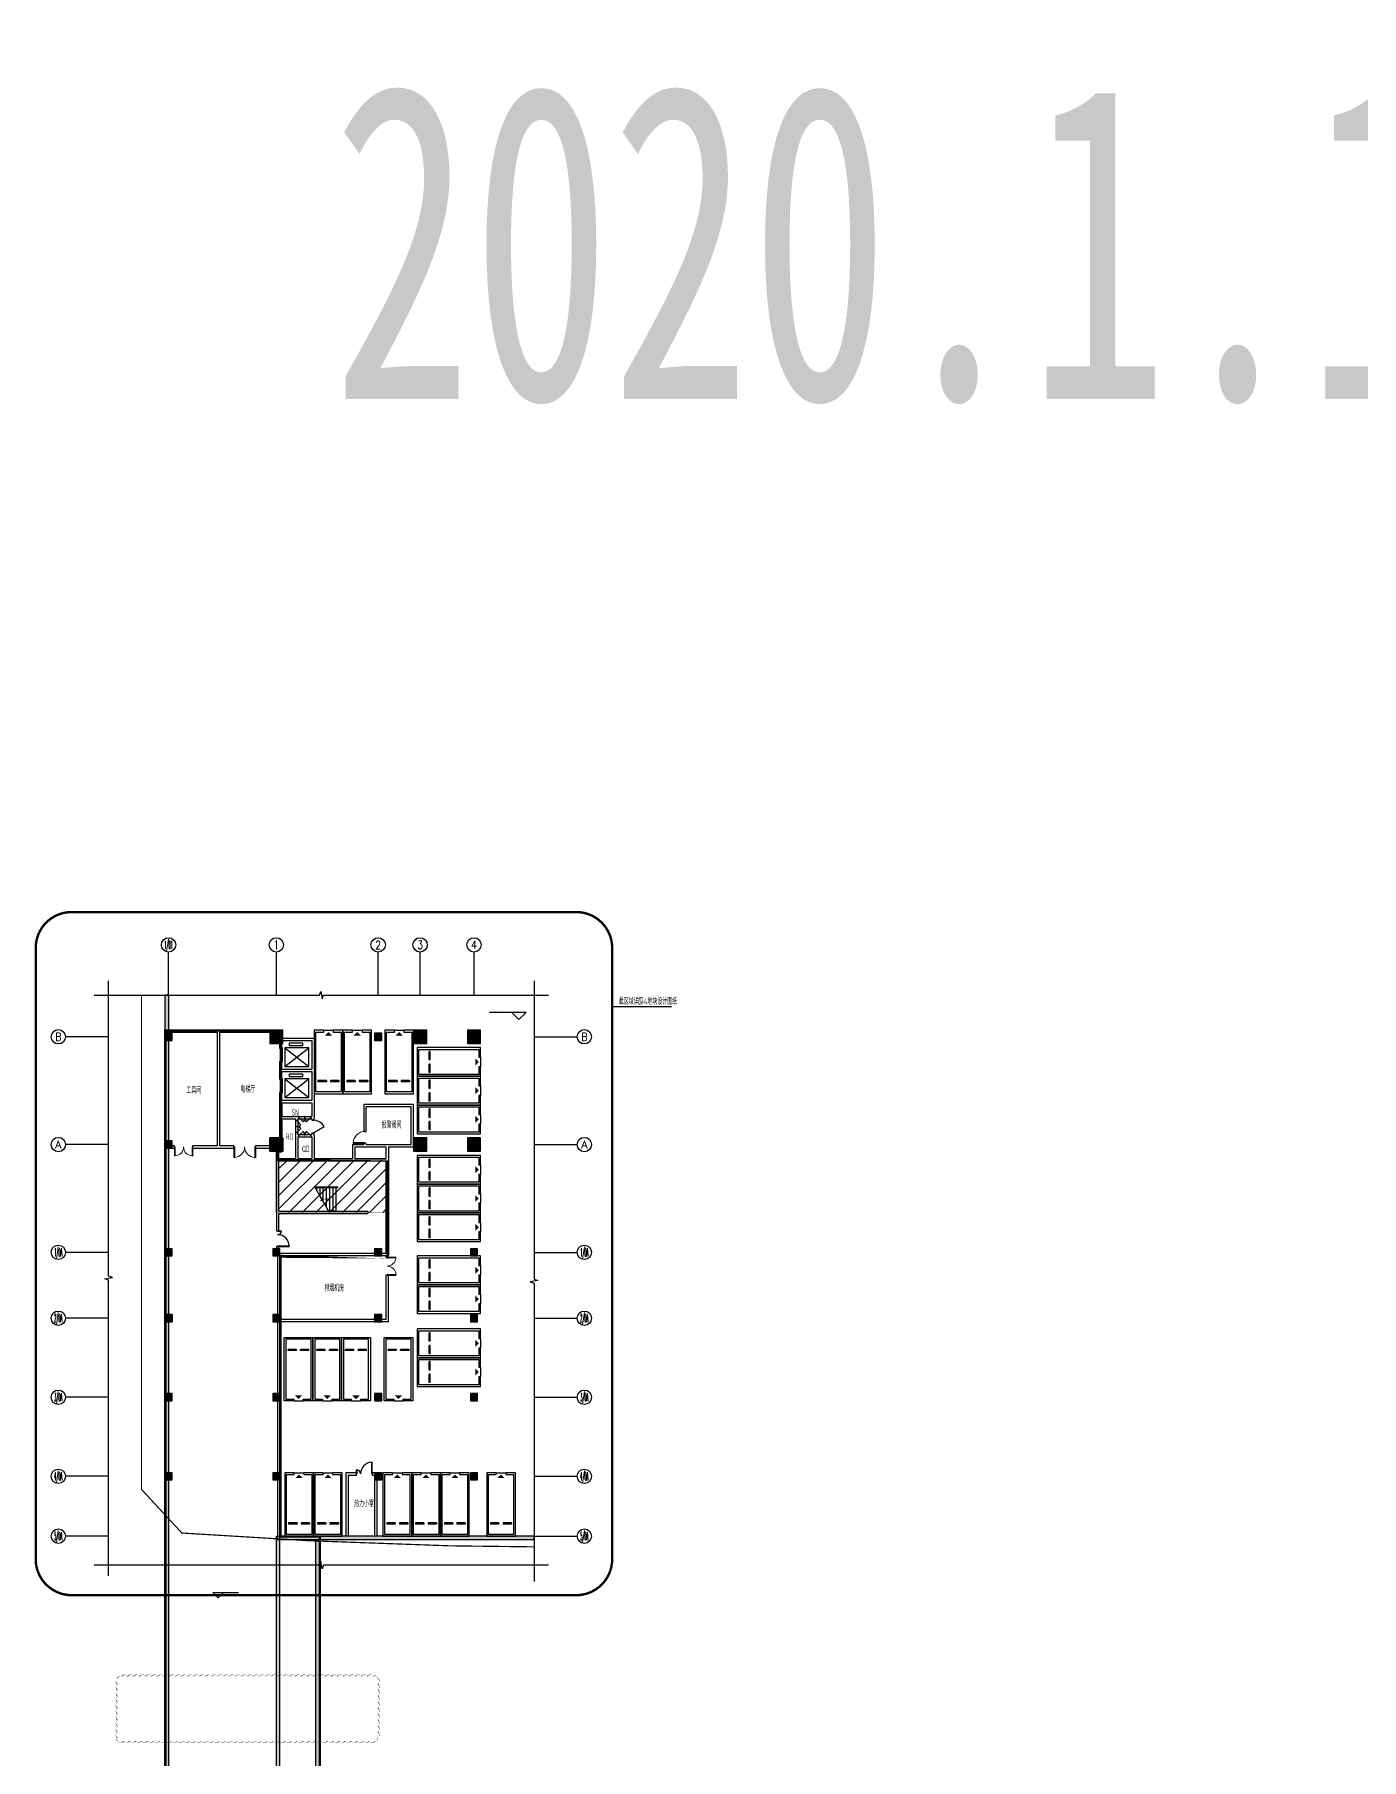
# Model space of a CAD drawing. Extents: x 6824721 to 16538177, y 2478193 to 6665639.
# Drawn here: x 8701151 to 8811924, y 2970777 to 3114825 of the extents above; entities that cross this region are included whole.
import ezdxf
from ezdxf.enums import TextEntityAlignment as Align

# ---------------------------------------------------------------- set-up
doc = ezdxf.new("R2010")
doc.units = 0
doc.header["$LTSCALE"] = 10
doc.linetypes.add('CONTINOUS', pattern=[0])
doc.linetypes.add('DASH', pattern=[0.35, 0.25, -0.1])
for name, color, linetype in [('0-wo', 8, 'Continuous'), ('00-停车位', 67, 'Continuous'), ('AXIS_TEXT', 7, 'Continuous'), ('PUB_HATCH', 8, 'Continuous'), ('SPACE', 7, 'Continuous'), ('WALL', 9, 'Continuous')]:
    doc.layers.add(name, color=color, linetype=linetype)
doc.styles.add('8B2_02', font='tssdeng.shx', dxfattribs={"width": 0.7, "bigfont": 'TSSDCHN.shx'})
doc.styles.add('_TCH_AXIS', font='COMPLEX', dxfattribs={"bigfont": 'GBCBIG'})
doc.styles.add('COMPLEX', font='COMPLEX')
doc.styles.add('黑体', font='simhei.ttf', dxfattribs={"width": 0.65})

# ---------------------------------------------------------------- blocks, each defined once
blk = doc.blocks.new('车位2400x5300')
at = {"layer": '00-停车位', "color": 251}
for p, q in [((-875.0000003257592, -999.9999994831742), (-175.0000002066081, -999.9999997530249)), ((-875.000000289845, -1099.999999602442), (-875.0000003257592, -999.9999994831742)), ((-875.000000289845, -1099.999999602442), (-175.0000002302695, -1099.999999887135)), ((-175.0000002302695, -1099.999999887135), (-175.0000002066081, -999.9999997530249)), ((174.9999996740953, -999.9999999190914), (874.999999733729, -999.9999999803258)), ((174.9999997100967, -1099.999999993597), (174.9999996740953, -999.9999999190914)), ((174.9999997100967, -1099.999999993597), (874.9999996504921, -1100.000000084518)), ((874.9999996504921, -1100.000000084518), (874.999999733729, -999.9999999803258)), ((399.999998669693, -5300.000000061758), (-400.0000013302197, -5299.999999670137))]:
    blk.add_line(p, q, dxfattribs=at)
blk.add_lwpolyline([(399.9999987648043, -5150.000000166066), (399.9999986697221, -5300.000000046857), (1199.999998669693, -5300.000000295637), (1200.000000029773, -2.955785021185875e-07), (-1200.000000029744, 2.95636709779501e-07), (-1200.00000133022, -5299.99999970448), (-400.0000013302197, -5299.999999893655), (-400.0000012947712, -5149.999999893655), (-1050.0000012948, -5149.99999973987), (-1050.000000005617, -149.9999996951665), (1049.99999993472, -150.0000002600718), (1049.999998764833, -5150.000000260072), (399.9999987648043, -5150.000000166066)], dxfattribs=at)
blk.add_lwpolyline([(-1.235195668414235e-06, -5150.00000004482, 0, 599.9999999999999, 0), (-1.104664988815784e-06, -4850.000000059721, 599.9999999999999, 599.9999999999999, 0)], format="xyseb", dxfattribs=at)
blk = doc.blocks.new('_AXISO')
blk.add_circle((0, 0), 0.5)
at = {"layer": 'AXIS_TEXT', "style": 'COMPLEX', "width": 1.041666666666667}
blk.add_attdef('A', text='', height=0.56, dxfattribs=at).set_placement((-0.25, -0.28), (0.25, -0.28), align=Align.FIT)
blk = doc.blocks.new('_FZH')
blk.add_lwpolyline([(-0.5, -0.5), (0.5, -0.5), (0.5, 0.5), (-0.5, 0.5)], close=True)
at = {"layer": 'PUB_HATCH'}
blk.add_solid([(-0.5, -0.5), (0.5, -0.5), (-0.5, 0.5), (0.5, 0.5)], dxfattribs=at)
blk = doc.blocks.new('$DorLib2D$00000001')
for p, q in [((0.45, 0.9750000000000001), (0.5000000000000002, 0.9750000000000001)), ((0.45, 0), (0.45, 0.9750000000000001)), ((0.5, 0), (0.45, 0)), ((0.5, 0), (0.5, 0.9750000000000001))]:
    blk.add_line(p, q)
at = {"lineweight": 13}
blk.add_arc((0.475, 0), 0.975, 91.4692835813538, 180, dxfattribs=at)
blk = doc.blocks.new('$DorLib2D$00000225')
at = {"color": 0}
for p, q in [((-0.4999999999999982, -3.552713678800501e-15), (-0.5, 0.252035990386009)), ((-0.4750000000000014, 0.252035990386009), (-0.5, 0.252035990386009)), ((-0.4749999999999996, -3.552713678800501e-15), (-0.4750000000000014, 0.252035990386009)), ((0.4750000000000032, -0.001447885298549778), (0.4750000000000032, 0.7521225008925327)), ((0.4750000000000032, 0.7521225008925327), (0.5000000000000036, 0.7521225008925363)), ((0.5000000000000036, -0.001447885298549778), (0.5000000000000036, 0.7521225008925363)), ((-0.4749999999999996, -3.552713678800501e-15), (-0.4999999999999947, -3.552713678800501e-15)), ((0.4750000000000032, -0.001447885298549778), (0.4999999999999929, -0.001447885298549778))]:
    blk.add_line(p, q, dxfattribs=at)
for centre, radius, start, end in [((-0.5007908120542499, 0.002572563917482285), 0.2507930763238999, 359.7898704778746, 84.09743784757413), ((0.5046168020419071, -0.001920809357812914), 0.7546247204382253, 92.24926861260724, 179.7237749158362)]:
    blk.add_arc(centre, radius, start, end, dxfattribs=at)
blk = doc.blocks.new('$DorLib2D$00000002')
for p, q in [((-0.5, -5.684341886080802e-17), (-0.5000000000000007, 0.4875)), ((-0.4750000000000007, 0.4875), (-0.5000000000000007, 0.4875)), ((-0.475, -2.842170943040401e-17), (-0.4750000000000007, 0.4875)), ((0.475, -2.842170943040401e-17), (0.4750000000000007, 0.4875)), ((0.4750000000000007, 0.4875), (0.5000000000000007, 0.4875)), ((0.5, -5.684341886080802e-17), (0.5000000000000007, 0.4875)), ((-0.5, -5.684341886080802e-17), (-0.475, -2.842170943040401e-17)), ((0.5, -5.684341886080802e-17), (0.475, -2.842170943040401e-17))]:
    blk.add_line(p, q)
at = {"lineweight": 13}
for centre, start, end in [((-0.4875, -4.263256414560601e-17), 0, 88.53071641864632), ((0.4875, -4.263256414560601e-17), 91.4692835813537, 180)]:
    blk.add_arc(centre, 0.4875, start, end, dxfattribs=at)
blk = doc.blocks.new('$DORLIB2D$00000127')
at = {"color": 0}
for points in [[(-0.5333333333328483, 0.7948983154366971), (-0.5333333333328483, 0.690405644187237)], [(-0.03333333333284827, 0.7948983154366971), (-0.5333333333328483, 0.7948983154366971)], [(-0.03333333333284827, 0.690405644187237), (-0.5333333333328483, 0.690405644187237)], [(0.5, 0.4999999999999858), (-0.5, 0.4999999999999858)], [(-0.03333333333284827, 0.7948983154366971), (-0.03333333333284827, 0.690405644187237)], [(0.5333333333328483, 0.7948983154366971), (0.03333333333284827, 0.7948983154366971)], [(0.03333333333284827, 0.7948983154366971), (0.03333333333284827, 0.690405644187237)], [(0.5333333333328483, 0.690405644187237), (0.03333333333284827, 0.690405644187237)], [(0.5333333333328483, 0.7948983154366971), (0.5333333333328483, 0.690405644187237)]]:
    blk.add_lwpolyline(points, dxfattribs=at)
blk = doc.blocks.new('$DorLib2D$00000116')
at = {"color": 0}
for p, q in [((-0.4999999999999929, 7.105427357601002e-15), (-0.146446609406766, 0.353553390593234)), ((0.5000000000000071, 7.105427357601002e-15), (0.1464466094067731, 0.353553390593234))]:
    blk.add_line(p, q, dxfattribs=at)
for centre, radius, start, end in [((-0.4999999999984652, 4.831690603168681e-13), 0.4999999999984674, 0, 45), ((0.4999999999977511, 9.059419880941277e-13), 0.4999999999976598, 135, 180)]:
    blk.add_arc(centre, radius, start, end, dxfattribs=at)
blk = doc.blocks.new('$DorLib2D$00000228')
at = {"color": 0}
blk.add_line((0.4999999999999964, -7.105427357601002e-15), (4.973799150320701e-14, 0.8660254037843416), dxfattribs=at)
blk.add_arc((0.5000000000015206, -1.612932010175427e-12), 1.000000000002051, 120.0000000000284, 180, dxfattribs=at)
blk = doc.blocks.new('jkytk')
h = blk.add_hatch()
h.set_pattern_fill('ANSI31', color=252, scale=500)
h.set_pattern_definition([(45, (8493122.421025045, 3120586.918191285), (-561.2660075668219, 561.266007566822), [])])
h.paths.add_polyline_path([(8416089.064505165, 3025101.50277804), (8425239.064679073, 3025101.50277804), (8425239.064679073, 3029498.331127392), (8416089.064505165, 3029498.331127392)])
at = {"color": 1, "const_width": 20}
blk.add_lwpolyline([(8416089.064505165, 3025101.50277804), (8425239.064679073, 3025101.50277804), (8425239.064679073, 3029498.331127392), (8416089.064505165, 3029498.331127392)], close=True, dxfattribs=at)
at = {"layer": 'WALL', "color": 1, "const_width": 200}
blk.add_lwpolyline([(8406688.807543818, 2958073.34238134), (8406689.034832405, 3040301.502778761), (8416339.064680705, 3040301.502778761), (8416339.064680034, 3030198.33112816), (8416089.064679282, 3030198.331128138), (8416089.064679466, 3029498.331127557), (8425239.064679073, 3029498.331127392), (8425239.064679058, 3021448.331129632), (8416289.064680979, 3021448.331129942), (8416289.064680178, 2998048.331131445), (8419589.064680167, 2998048.331131517), (8419589.064683584, 2958073.342383215)], dxfattribs=at)

msp = doc.modelspace()

# ---------------------------------------------------------------- hatches: boundary and pattern name
at = {"layer": '0-wo'}
for points in [[(8712039.340958664, 3034603.67028522), (8712039.340958636, 3031576.465856706), (8712339.340958636, 3031576.465856703), (8712339.340958664, 3034603.670285217)], [(8712039.340959273, 3031426.465856523), (8712339.340958634, 3031426.465856523), (8712339.340958636, 3031576.465856703), (8712039.340958636, 3031576.465856706)], [(8712039.340959273, 3022426.465856523), (8712339.340958564, 3022426.465856523), (8712339.34095863, 3030826.465856523), (8712039.34095863, 3030826.465856523)], [(8712039.340959273, 3013426.465858632), (8712339.340958493, 3013426.465858632), (8712339.340958558, 3021826.465856523), (8712039.340958558, 3021826.465856523)], [(8712039.340959132, 3007926.465858632), (8712339.340958448, 3007926.465858632), (8712339.340958487, 3012826.465858632), (8712039.340958487, 3012826.465858632)], [(8712039.340959132, 3001326.465858632), (8712339.340958396, 3001326.465858632), (8712339.340958444, 3007326.465858632), (8712039.340958444, 3007326.465858632)], [(8712039.340959132, 2994726.465858632), (8712339.340958344, 2994726.465858632), (8712339.340958392, 3000726.465858632), (8712039.340958392, 3000726.465858632)], [(8712039.341133524, 2949751.476917265), (8712339.341133524, 2949751.476917265), (8712339.340959517, 2994126.465858632), (8712039.340959517, 2994126.465858632)], [(8721339.084000593, 2949751.476917009), (8721639.084000593, 2949751.476917009), (8721639.083997576, 2989426.465667196), (8721339.083997576, 2989426.465667174)], [(8724639.341137795, 2989126.46566702), (8724939.34113777, 2989426.465667006), (8721439.34095706, 2989426.465667169), (8721439.340957047, 2989126.465667169)], [(8742854.38791397, 2989426.465853029), (8721639.340960361, 2989426.465853196), (8721639.340960357, 2989126.465853196), (8742854.387913968, 2989126.465853029)], [(8724639.34114122, 2949751.476917265), (8724939.341141162, 2949751.476917265), (8724939.34113777, 2989426.465667006), (8724639.341137795, 2989126.46566702)]]:
    msp.add_hatch(color=8, dxfattribs=at).paths.add_polyline_path(points)

# ---------------------------------------------------------------- linework, layer by layer
at = {"layer": '0-wo', "color": 8}
for p, q in [((8712339.34095913, 3034603.670285218), (8712339.34095913, 3038203.670285218)), ((8721339.340958335, 3034603.670285218), (8721339.340958335, 3038203.670285218)), ((8729839.34095834, 3034603.670285218), (8729839.34095834, 3038203.670285218)), ((8733339.340958335, 3034603.670285218), (8733339.340958335, 3038203.670285218)), ((8737839.340958336, 3034603.670285218), (8737839.340958336, 3038203.670285218)), ((8712039.340958664, 3034603.67028522), (8712039.340958636, 3031576.465856706)), ((8712339.340958664, 3034603.670285217), (8712039.340958664, 3034603.67028522)), ((8712339.340958664, 3034603.670285217), (8712339.340958636, 3031576.465856703)), ((8749340.737929633, 3033660.299489871), (8750295.530851854, 3033660.299489871)), ((8749340.737929633, 3033660.299489871), (8750295.530851854, 3033660.299489871)), ((8749340.737929633, 3033660.299489871), (8750295.530851854, 3033660.299489871)), ((8749340.737929633, 3033660.299489871), (8750295.530851854, 3033660.299489871)), ((8750295.530851854, 3033660.299489871), (8754325.004047094, 3033660.299489871)), ((8742190.023671217, 3033158.294876811), (8739121.102257716, 3033158.294876811)), ((8741590.023671217, 3032558.294876811), (8740990.023671217, 3033158.294876811)), ((8741590.023671217, 3032558.294876811), (8742190.023671217, 3033158.294876811)), ((8707339.340958333, 3031126.465856486), (8703739.353113364, 3031126.465856486)), ((8712039.340958636, 3031576.465856706), (8712039.340958634, 3031426.465856523)), ((8712039.34095863, 3030826.465856523), (8712039.340958564, 3022426.465856523)), ((8716489.340960173, 3031676.465856671), (8712339.340958636, 3031676.465856703)), ((8712339.340958636, 3031576.465856703), (8712339.340958634, 3031426.465856523)), ((8716389.340960165, 3031476.465856672), (8712339.340958634, 3031476.465856703)), ((8712339.34095863, 3030826.465856523), (8712339.340958564, 3022426.465856523)), ((8716389.340960165, 3031476.465856672), (8716389.340959497, 3022026.465856257)), ((8720789.340959188, 3031676.465856637), (8716489.340960173, 3031676.465856671)), ((8720789.340959188, 3031476.465856637), (8716589.340960165, 3031476.46585667)), ((8716589.340960165, 3031476.46585667), (8716589.340959497, 3022026.465856243)), ((8742851.500668535, 3031126.465856486), (8746451.488513503, 3031126.465856486)), ((8722039.340959541, 3030211.465856679), (8722039.3409597, 3028651.465856693)), ((8724039.34095956, 3030211.465856872), (8722039.340959541, 3030211.465856679)), ((8722039.340959541, 3030211.465856679), (8724039.340959718, 3028651.465856886)), ((8722039.3409597, 3028651.465856693), (8724039.34095956, 3030211.465856872)), ((8722419.3409595, 3030601.465856739), (8722419.34095952, 3030406.465856716)), ((8723559.340959521, 3030601.465856855), (8722419.3409595, 3030601.465856739)), ((8722419.34095952, 3030406.465856716), (8723559.340959541, 3030406.465856831)), ((8723559.340959541, 3030406.465856831), (8723559.340959521, 3030601.465856855)), ((8724039.340959718, 3028651.465856886), (8724039.34095956, 3030211.465856872)), ((8722039.3409597, 3028651.465856693), (8724039.340959718, 3028651.465856886)), ((8722419.340958234, 3028001.465856592), (8722419.340958253, 3027806.465856569)), ((8723559.340958254, 3028001.465856708), (8722419.340958234, 3028001.465856592)), ((8723559.340958275, 3027806.465856684), (8723559.340958254, 3028001.465856708)), ((8722039.340958275, 3027611.465856532), (8722039.340958433, 3026051.465856547)), ((8724039.340958294, 3027611.465856725), (8722039.340958275, 3027611.465856532)), ((8722039.340958275, 3027611.465856532), (8724039.340958452, 3026051.465856739)), ((8722039.340958433, 3026051.465856547), (8724039.340958294, 3027611.465856725)), ((8722419.340958253, 3027806.465856569), (8723559.340958275, 3027806.465856684)), ((8724039.340958452, 3026051.465856739), (8724039.340958294, 3027611.465856725)), ((8722039.340958433, 3026051.465856547), (8724039.340958452, 3026051.465856739)), ((8722939.34096013, 3024276.465856405), (8722939.340960119, 3024126.465856479)), ((8722939.340960119, 3024126.465856478), (8722939.340960052, 3023126.465856478)), ((8722939.340960119, 3024126.465856479), (8723139.340960119, 3024126.465856466)), ((8723139.340960119, 3024126.465856466), (8723139.34096013, 3024276.465856392)), ((8723139.340960119, 3024126.465856465), (8723139.340960052, 3023126.465856465)), ((8723214.340959605, 3024476.465856387), (8724214.340959605, 3024476.46585632)), ((8723214.340959592, 3024276.465856387), (8724214.340959592, 3024276.46585632)), ((8723139.340960052, 3023126.465856464), (8722939.340960052, 3023126.465856478)), ((8722939.340960052, 3023126.465856478), (8722939.340960035, 3022876.46585654)), ((8722939.340960035, 3022876.46585654), (8722939.340959908, 3020976.465855783)), ((8723139.340960043, 3022976.465856527), (8723139.340960052, 3023126.465856464)), ((8723139.34096003, 3022776.465856527), (8723139.340959908, 3020976.465855769)), ((8723214.340959605, 3022976.465856521), (8724214.340959605, 3022976.465856458)), ((8723214.340959592, 3022776.465856521), (8724214.340959592, 3022776.465856458)), ((8707339.340958333, 3022126.465856486), (8703739.353113364, 3022126.465856486)), ((8712039.340958558, 3021826.465856523), (8712039.340958493, 3013426.465858633)), ((8712339.340958558, 3021826.465856523), (8712339.340958493, 3013426.465858633)), ((8712839.340959271, 3022026.465856509), (8712639.340959271, 3022026.465856521)), ((8712639.340959271, 3021826.465856521), (8712839.340959258, 3021826.465856509)), ((8712839.340959258, 3021826.465856509), (8712839.340959271, 3022026.465856509)), ((8716389.340959497, 3022026.465856257), (8714339.340959271, 3022026.465856402)), ((8714339.340959271, 3022026.465856402), (8714339.340959258, 3021826.465856402)), ((8714339.340959258, 3021826.465856402), (8716489.340959482, 3021826.46585625)), ((8716489.340959482, 3021826.46585625), (8717789.340959344, 3021826.465856158)), ((8717789.340959357, 3022026.465856158), (8716589.340959497, 3022026.465856243)), ((8717789.340959344, 3021826.465856158), (8717789.340959357, 3022026.465856158)), ((8720789.340959188, 3022026.465855945), (8719589.340959357, 3022026.46585603)), ((8719589.340959357, 3022026.46585603), (8719589.340959342, 3021826.46585603)), ((8719589.340959342, 3021826.46585603), (8720789.340959188, 3021826.465855945)), ((8721339.340962758, 3020976.465855884), (8721339.340962708, 3021576.465856472)), ((8721539.34096276, 3020976.465855872), (8721539.340962708, 3021576.465856489)), ((8742851.500668535, 3022126.465856486), (8746451.488513503, 3022126.465856486)), ((8726339.340957653, 3018576.465854403), (8724546.990688462, 3018576.465854555)), ((8724546.990688464, 3018576.465854555), (8725089.400386486, 3017636.984698877)), ((8726459.340957653, 3018576.465854393), (8724546.990688464, 3018576.465854555)), ((8726459.340957647, 3018516.465854393), (8724581.63170461, 3018516.465854552)), ((8724719.340957629, 3018277.946431604), (8724719.340957647, 3018516.46585454)), ((8724989.340957588, 3017810.292713538), (8724989.340957647, 3018516.465854518)), ((8725259.340957548, 3017342.638995474), (8725259.340957647, 3018516.465854494)), ((8725529.34095751, 3016874.985277407), (8725529.340957647, 3018516.465854472)), ((8725799.340957483, 3016576.465854449), (8725799.340957647, 3018516.465854449)), ((8726069.340957483, 3016576.465854426), (8726069.340957647, 3018516.465854426)), ((8726339.340957483, 3016576.465854403), (8726339.340957647, 3018516.465854403)), ((8726459.340957647, 3018516.465854393), (8726459.340957653, 3018576.465854393)), ((8725219.800373036, 3017671.925269958), (8725046.908138651, 3017465.880328534)), ((8725046.908138651, 3017465.880328534), (8725169.259689905, 3017498.664327872)), ((8725089.400386486, 3017636.984698877), (8725219.800373036, 3017671.925269958)), ((8725169.259689905, 3017498.664327872), (8725701.691226672, 3016576.465854457)), ((8726339.340957483, 3016576.465854403), (8725701.691226674, 3016576.465854457)), ((8707339.340958333, 3013126.465858595), (8703739.353113364, 3013126.465858595)), ((8712039.340958487, 3012826.465858631), (8712039.340958448, 3007926.465858631)), ((8712339.340958487, 3012826.465858631), (8712339.340958448, 3007926.465858631)), ((8729539.340958335, 3013026.465858876), (8721639.340958484, 3013026.465858201)), ((8729539.340958335, 3012826.465858876), (8721639.340958148, 3012826.465858201)), ((8742851.500668535, 3013126.465858595), (8746451.488513503, 3013126.465858595)), ((8707339.340958333, 3007626.465858595), (8703739.353113364, 3007626.465858595)), ((8712039.340958444, 3007326.465858631), (8712039.340958396, 3001326.465858634)), ((8712339.340958444, 3007326.465858631), (8712339.340958396, 3001326.465858634)), ((8742851.500668535, 3007626.465858595), (8746451.488513503, 3007626.465858595)), ((8707339.340958333, 3001026.465858595), (8703739.353113364, 3001026.465858595)), ((8712039.340958392, 3000726.465858631), (8712039.340958344, 2994726.465858631)), ((8712339.340958392, 3000726.465858631), (8712339.340958344, 2994726.465858631)), ((8721439.340957586, 3000726.465858633), (8721439.340957308, 2994726.465858593)), ((8721639.340957586, 3000726.465858633), (8721639.340957308, 2994726.465858593)), ((8742851.500668535, 3001026.465858595), (8746451.488513503, 3001026.465858595)), ((8707339.340958333, 2994426.465859386), (8703739.353113364, 2994426.465859386)), ((8712039.340959517, 2994126.465858634), (8712039.341133524, 2949751.476917264)), ((8712339.340959517, 2994126.465858634), (8712339.341133524, 2949751.476917264)), ((8721439.34095728, 2994126.465858593), (8721439.34095706, 2989426.465667169)), ((8721639.34095728, 2994126.465858593), (8721639.34095706, 2989426.465667159)), ((8727139.336719545, 2994726.465858693), (8727139.33671932, 2989426.533692506)), ((8728039.340958338, 2994726.465858656), (8727139.336719545, 2994726.465858693)), ((8727339.336719535, 2994526.465858685), (8727339.33671932, 2989426.533692502)), ((8727339.336719535, 2994526.465858685), (8728039.340958329, 2994526.465858656)), ((8728039.340958329, 2994526.465858656), (8728039.340958338, 2994726.465858656)), ((8729539.340958338, 2994726.465858592), (8729339.340958338, 2994726.465858601)), ((8729339.340958338, 2994726.465858601), (8729339.340958329, 2994526.4658586)), ((8729339.340958329, 2994526.4658586), (8729539.34095833, 2994526.465858592)), ((8729539.336719519, 2994126.465858596), (8729539.33671932, 2989426.533692506)), ((8729739.336719519, 2994126.465858592), (8729739.33671932, 2989426.533692502)), ((8742851.500668535, 2994426.465859386), (8746451.488513503, 2994426.465859386)), ((8707339.340958333, 2989426.465858572), (8703739.353113364, 2989426.465858572)), ((8721339.084000593, 2949751.476917009), (8721339.083997576, 2989426.465667174)), ((8721339.083997576, 2989426.465667174), (8721639.083997576, 2989426.465667196)), ((8724939.34113777, 2989426.465667006), (8721439.34095706, 2989426.465667169)), ((8721439.340957047, 2989126.465667169), (8721439.34095706, 2989426.465667169)), ((8724639.341137795, 2989126.46566702), (8721439.340957047, 2989126.465667169)), ((8721639.084000593, 2949751.476917009), (8721639.083997576, 2989426.465667196)), ((8742854.38791397, 2989426.465853029), (8721639.340960361, 2989426.465853196)), ((8721639.340960357, 2989126.465853196), (8721639.340960361, 2989426.465853196)), ((8742854.387913968, 2989126.465853029), (8721639.340960357, 2989126.465853196)), ((8724639.341141162, 2949751.476917264), (8724639.341137795, 2989126.46566702)), ((8724939.341141162, 2949751.476917264), (8724939.34113777, 2989426.465667006)), ((8727339.33671932, 2989426.533692502), (8727139.33671932, 2989426.533692506)), ((8729739.33671932, 2989426.533692502), (8729539.33671932, 2989426.533692506)), ((8742851.500668535, 2989426.465858572), (8746451.488513503, 2989426.465858572)), ((8742854.387913968, 2989126.465853029), (8742854.38791397, 2989426.465853029)), ((8716496.124359993, 2984279.785751191), (8716046.124359993, 2984729.785751191)), ((8716046.124359993, 2984729.785751191), (8718185.581142468, 2984729.785751191)), ((8716496.124359993, 2984279.785751191), (8716946.124359993, 2984729.785751191))]:
    msp.add_line(p, q, dxfattribs=at)
at = {"layer": '0-wo', "color": 8, "linetype": 'CONTINOUS'}
for p, q in [((8721889.34095919, 3031026.465856629), (8724489.340959605, 3031026.465856455)), ((8721889.34095919, 3030826.465856629), (8724289.340959605, 3030826.465856468)), ((8724289.340959605, 3030826.465856468), (8724289.340959605, 3028426.465856346)), ((8724489.340959605, 3031026.465856455), (8724489.340959605, 3028326.465856339)), ((8721589.340959776, 3030576.46585648), (8721589.340959776, 3030176.465856538)), ((8721589.340959776, 3030176.465856538), (8721789.340959776, 3030176.465856538)), ((8721789.340959776, 3030176.465856538), (8721789.340959776, 3030576.46585648)), ((8721789.340959778, 3029076.465856538), (8721589.340959776, 3029076.465856538)), ((8721589.340959776, 3029076.465856538), (8721589.340959776, 3028326.465856514)), ((8721589.340959776, 3028326.465856514), (8721589.340959776, 3027576.465856514)), ((8721789.340959778, 3028426.465856507), (8721789.340959778, 3029076.465856538)), ((8721789.340959778, 3028426.465856507), (8724289.340959605, 3028426.465856346)), ((8721789.340959776, 3028226.465856507), (8724289.340959603, 3028226.465856346)), ((8721789.340959776, 3027576.465856514), (8721789.340959776, 3028226.465856507)), ((8724289.340959603, 3028226.465856346), (8724289.340959603, 3025826.46585634)), ((8724489.340959605, 3028326.465856339), (8724489.340959605, 3025726.465856333)), ((8721589.340959776, 3027576.465856514), (8721789.340959776, 3027576.465856514)), ((8721789.340959776, 3026476.465856514), (8721589.340959776, 3026476.465856514)), ((8721589.340959776, 3026476.465856514), (8721589.340959776, 3025726.465856514)), ((8721789.340959776, 3025826.465856507), (8721789.340959776, 3026476.465856514)), ((8721589.340959776, 3025726.465856514), (8721589.340959776, 3024376.465856489)), ((8721789.340959776, 3025826.465856507), (8724289.340959603, 3025826.46585634)), ((8721789.340959778, 3025626.465856507), (8724289.340959605, 3025626.46585634)), ((8721789.340959778, 3025626.465856507), (8721789.340959778, 3024476.465856483)), ((8724289.340959605, 3025626.46585634), (8724289.340959605, 3024476.465856315)), ((8724489.340959605, 3025726.465856333), (8724489.340959605, 3024376.465856309)), ((8732789.340959052, 3025476.465855752), (8728639.340962678, 3025476.465855745)), ((8728639.340962678, 3025476.465855745), (8728639.34096275, 3023226.465857246)), ((8732589.34095906, 3025276.465855752), (8728839.340962684, 3025276.465855745)), ((8728839.340962749, 3023226.465857252), (8728839.340962684, 3025276.465855745)), ((8732589.340959167, 3022126.465855877), (8732589.34095906, 3025276.465855752)), ((8732789.340959175, 3021926.46585587), (8732789.340959052, 3025476.465855752)), ((8721589.340959776, 3024376.465856489), (8721589.340959776, 3022676.465856481)), ((8721789.340959778, 3024476.465856483), (8723039.340960143, 3024476.465856399)), ((8721789.340959776, 3024276.465856482), (8722939.34096013, 3024276.465856405)), ((8721789.340959776, 3024276.465856482), (8721789.340959776, 3022676.465856481)), ((8723214.340959605, 3024476.465856387), (8723039.340960143, 3024476.465856399)), ((8723139.34096013, 3024276.465856392), (8723214.340959592, 3024276.465856387)), ((8723214.340959592, 3024276.465856387), (8723214.340959605, 3024476.465856387)), ((8724289.340959605, 3024476.465856315), (8724214.340959607, 3024476.46585632)), ((8724214.340959607, 3024476.46585632), (8724214.340959594, 3024276.46585632)), ((8724214.340959594, 3024276.46585632), (8724289.340959605, 3024276.465856315)), ((8724289.340959605, 3024276.465856315), (8724289.340959605, 3024176.465861015)), ((8724289.340959605, 3024176.465861015), (8724489.340959605, 3024176.465861015)), ((8724489.340959605, 3024176.465861015), (8724489.340959605, 3024376.465856309)), ((8723214.340959605, 3022976.465856522), (8723139.340960043, 3022976.465856527)), ((8723139.34096003, 3022776.465856527), (8723214.340959592, 3022776.465856522)), ((8723214.340959592, 3022776.465856522), (8723214.340959605, 3022976.465856522)), ((8724289.340959605, 3022976.465856453), (8724214.340959605, 3022976.465856458)), ((8724214.340959605, 3022976.465856458), (8724214.340959592, 3022776.465856458)), ((8724214.340959592, 3022776.465856458), (8724289.340959605, 3022776.465856453)), ((8724489.340959605, 3023076.465861015), (8724289.340959605, 3023076.465861015)), ((8724289.340959605, 3023076.465861015), (8724289.340959605, 3022976.465856453)), ((8724289.340959605, 3022776.465856453), (8724289.340959605, 3020976.465855688)), ((8724489.340959605, 3022876.465856446), (8724489.340959605, 3023076.465861015)), ((8724489.340959605, 3022876.465856446), (8724489.340959605, 3020976.315441015)), ((8728639.34096275, 3023226.465857246), (8728839.340962749, 3023226.465857252)), ((8728839.340962783, 3022226.465857252), (8728639.340962783, 3022226.465857246)), ((8728639.340962783, 3022226.465857246), (8728639.340962786, 3022126.465856029)), ((8728839.340962786, 3022126.465856023), (8728839.340962783, 3022226.465857252)), ((8721339.340963144, 3016476.465855937), (8721339.34096276, 3020976.465855884)), ((8721339.34096276, 3020976.465855884), (8722939.340959908, 3020976.465855783)), ((8721539.340963136, 3016576.465855945), (8721539.340962777, 3020776.465855872)), ((8721539.340962777, 3020776.465855872), (8723039.340959884, 3020776.465855777)), ((8723039.340959884, 3020776.465855777), (8724389.340959597, 3020776.465855681)), ((8723139.340959908, 3020976.465855769), (8724289.340959605, 3020976.465855688)), ((8724389.34550786, 3020776.310896745), (8727799.345503656, 3020776.465856326)), ((8724489.340959605, 3020976.315441015), (8727699.340959374, 3020976.461312057)), ((8727699.340959234, 3022126.46585604), (8727699.340959374, 3020976.461312057)), ((8727699.340959234, 3022126.46585604), (8728639.340962786, 3022126.465856029)), ((8727799.340959381, 3020776.465856223), (8730489.340958737, 3020776.465856075)), ((8727899.340959258, 3021926.465856037), (8727899.340959374, 3020976.465856217)), ((8727899.340959258, 3021926.465856037), (8728739.340962788, 3021926.465856027)), ((8727899.340959374, 3020976.465856217), (8730489.340958733, 3020976.465856075)), ((8728739.340962784, 3021926.465856027), (8730489.340958726, 3021926.465855959)), ((8728839.340962786, 3022126.465856023), (8730589.34095873, 3022126.465855955)), ((8730489.340958726, 3021926.465855959), (8730489.340958733, 3020976.465856075)), ((8730489.340958737, 3020776.465856075), (8730489.340958802, 3013026.465858957)), ((8730589.34095873, 3022126.465855955), (8732589.340959167, 3022126.465855877)), ((8730689.340958726, 3021926.465855951), (8730689.340958735, 3020876.465856069)), ((8730689.340958726, 3021926.465855951), (8732789.340959175, 3021926.46585587)), ((8730689.340958735, 3020876.465856069), (8730689.340958802, 3012926.465858966)), ((8721339.34096277, 3016476.465855949), (8721339.340962783, 3014926.465856486)), ((8721539.340963136, 3016576.465855945), (8728989.340958776, 3016576.465855624)), ((8721539.340962783, 3014926.465856487), (8721539.34096277, 3016376.465855945)), ((8721539.34096277, 3016376.465855945), (8728989.340958769, 3016376.465855624)), ((8728989.340958776, 3016576.465855624), (8728989.340958769, 3016376.465855624)), ((8721339.340962783, 3014926.465856486), (8721539.340962783, 3014926.465856487)), ((8721539.340962794, 3013626.465856487), (8721339.340962794, 3013626.465856486)), ((8721339.340962794, 3013626.465856486), (8721339.340962794, 3013426.465858633)), ((8721539.340962794, 3013426.465858633), (8721539.340962794, 3013626.465856487)), ((8721439.340958148, 3012826.465858631), (8721439.340957921, 3007926.465858631)), ((8721639.340958148, 3012826.465858631), (8721639.340957921, 3007926.465858631)), ((8730489.340958802, 3013026.465858957), (8730139.340958333, 3013026.465858928)), ((8730489.340958804, 3012826.465858956), (8730139.340958333, 3012826.465858928)), ((8730489.340958804, 3012826.465858956), (8730489.340958804, 3012726.465859008)), ((8730489.340958804, 3012726.465859008), (8730689.340958804, 3012726.46585901)), ((8730689.340958804, 3012726.46585901), (8730689.340958802, 3012926.465858966)), ((8730689.340958819, 3011226.46585901), (8730489.340958819, 3011226.465859008)), ((8730489.340958819, 3011226.465859008), (8730489.340958854, 3007526.465858957)), ((8730689.340958856, 3007326.465858975), (8730689.340958819, 3011226.46585901)), ((8721439.340957893, 3007326.465858631), (8721439.340957614, 3001326.465858631)), ((8729539.340958335, 3007526.465858876), (8721639.340958484, 3007526.465858201)), ((8721639.340957893, 3007326.465858201), (8721639.340957614, 3001326.465858631)), ((8729539.340958335, 3007326.465858876), (8721639.340957893, 3007326.465858201)), ((8730489.340958854, 3007526.465858957), (8730139.340958335, 3007526.465858927)), ((8730689.340958856, 3007326.465858975), (8730139.340958335, 3007326.465858928))]:
    msp.add_line(p, q, dxfattribs=at)
at = {"layer": '0-wo', "color": 8, "linetype": 'DASH', "const_width": 200}
msp.add_lwpolyline([(8704251.231720045, 3041545.083912197), (8746373.107274115, 3041545.083912197, -0.414213562373095), (8749373.107274115, 3038545.083912197), (8749373.107274115, 2987499.675334381, -0.414213562373095), (8746373.107274115, 2984499.675334381), (8704251.231720045, 2984499.675334381, -0.414213562373095), (8701251.231720045, 2987499.675334381), (8701251.231720045, 3038545.083912197, -0.414213562373095)], format="xyb", close=True, dxfattribs=at)
at = {"layer": '0-wo', "color": 8}
for points in [[(8707339.340958333, 2986116.582351874), (8707339.340958333, 3010791.376318546), (8707024.340958333, 3010906.026942339), (8707654.340958333, 3011017.112940186), (8707339.340958333, 3011128.876318546), (8707339.340958333, 3035803.670285217)], [(8742854.387913968, 3035803.670285217), (8742854.387913968, 3010893.803016127), (8743169.387913968, 3010779.152392333), (8742539.387913968, 3010668.066394486), (8742854.387913968, 3010556.303016127), (8742854.387913968, 2985646.435747036)], [(8706139.340958333, 3034603.670285217), (8724928.11443615, 3034603.670285217), (8725042.765059944, 3034918.670285217), (8725153.85105779, 3034288.670285217), (8725265.61443615, 3034603.670285217), (8744054.387913968, 3034603.670285217)], [(8744054.387913968, 2987016.582351874), (8725265.61443615, 2987016.582351874), (8725150.963812357, 2986701.582351874), (8725039.87781451, 2987331.582351874), (8724928.11443615, 2987016.582351874), (8706139.340958333, 2987016.582351874)]]:
    msp.add_lwpolyline(points, dxfattribs=at)
at = {"layer": '0-wo', "color": 8, "const_width": 100}
msp.add_lwpolyline([(8742854.387913968, 2988534.088565294), (8735829.036581611, 2988619.164334381), (8724049.241343718, 2989047.127296589), (8713449.54958022, 2989689.397905753), (8710080.652061174, 2993330.844421599), (8710080.931081096, 3034603.670285217)], dxfattribs=at)
at = {"layer": '0-wo', "color": 8, "const_width": 60}
msp.add_lwpolyline([(8749310.737929633, 3033660.299489871, 1), (8749370.737929633, 3033660.299489871, 1)], format="xyb", close=True, dxfattribs=at)
msp.add_lwpolyline([(8749310.737929633, 3033660.299489871, 1), (8749370.737929633, 3033660.299489871, 1)], format="xyb", close=True, dxfattribs=at)
msp.add_lwpolyline([(8749310.737929633, 3033660.299489871, 1), (8749370.737929633, 3033660.299489871, 1)], format="xyb", close=True, dxfattribs=at)
msp.add_lwpolyline([(8749310.737929633, 3033660.299489871, 1), (8749370.737929633, 3033660.299489871, 1)], format="xyb", close=True, dxfattribs=at)
at = {"layer": '0-wo', "color": 8, "lineweight": 35}
for points in [[(8721889.340958342, 3022676.465856486), (8720789.340958342, 3022676.465856486), (8720789.340958342, 3021576.465856486), (8721889.340958342, 3021576.465856486)], [(8712639.340958342, 3007926.465856486), (8712039.340958342, 3007926.465856486), (8712039.340958342, 3007326.465856486), (8712639.340958342, 3007326.465856486)]]:
    msp.add_lwpolyline(points, close=True, dxfattribs=at)
at = {"layer": '0-wo', "color": 8}
msp.add_lwpolyline([(8726474.340957569, 3017576.465854391, 0, 0, 0), (8725259.340957569, 3017576.465854494, 0, 160, 0), (8725859.340957569, 3017576.465854494, 0, 0, 0)], format="xyseb", dxfattribs=at)
msp.add_lwpolyline([(8708081.217358848, 2972313.513566595, 0, 50, 0.52056705), (8708581.217358848, 2972313.513566595, 0, 50, 0.52056705), (8709081.217358848, 2972313.513566595, 0, 50, 0.52056705), (8709581.217358848, 2972313.513566595, 0, 50, 0.52056705), (8710081.217358848, 2972313.513566595, 0, 50, 0.52056705), (8710581.217358848, 2972313.513566595, 0, 50, 0.52056705), (8711081.217358848, 2972313.513566595, 0, 50, 0.52056705), (8711581.217358848, 2972313.513566595, 0, 50, 0.52056705), (8712081.217358848, 2972313.513566595, 0, 50, 0.52056705), (8712581.217358848, 2972313.513566595, 0, 50, 0.52056705), (8713081.217358848, 2972313.513566595, 0, 50, 0.52056705), (8713581.217358848, 2972313.513566595, 0, 50, 0.52056705), (8714081.217358848, 2972313.513566595, 0, 50, 0.52056705), (8714581.217358848, 2972313.513566595, 0, 50, 0.52056705), (8715081.217358848, 2972313.513566595, 0, 50, 0.52056705), (8715581.217358848, 2972313.513566595, 0, 50, 0.52056705), (8716081.217358848, 2972313.513566595, 0, 50, 0.52056705), (8716581.217358848, 2972313.513566595, 0, 50, 0.52056705), (8717081.217358848, 2972313.513566595, 0, 50, 0.52056705), (8717581.217358848, 2972313.513566595, 0, 50, 0.52056705), (8718081.217358848, 2972313.513566595, 0, 50, 0.52056705), (8718581.217358848, 2972313.513566595, 0, 50, 0.52056705), (8719081.217358848, 2972313.513566595, 0, 50, 0.52056705), (8719581.217358848, 2972313.513566595, 0, 50, 0.52056705), (8720081.217358848, 2972313.513566595, 0, 50, 0.52056705), (8720581.217358848, 2972313.513566595, 0, 50, 0.52056705), (8721081.217358848, 2972313.513566595, 0, 50, 0.52056705), (8721581.217358848, 2972313.513566595, 0, 50, 0.52056705), (8722081.217358848, 2972313.513566595, 0, 50, 0.52056705), (8722581.217358848, 2972313.513566595, 0, 50, 0.52056705), (8723081.217358848, 2972313.513566595, 0, 50, 0.52056705), (8723581.217358848, 2972313.513566595, 0, 50, 0.52056705), (8724081.217358848, 2972313.513566595, 0, 50, 0.52056705), (8724581.217358848, 2972313.513566595, 0, 50, 0.52056705), (8725081.217358848, 2972313.513566595, 0, 50, 0.52056705), (8725581.217358848, 2972313.513566595, 0, 50, 0.52056705), (8726081.217358848, 2972313.513566595, 0, 50, 0.52056705), (8726581.217358848, 2972313.513566595, 0, 50, 0.52056705), (8727081.217358848, 2972313.513566595, 0, 50, 0.52056705), (8727581.217358848, 2972313.513566595, 0, 50, 0.52056705), (8728081.217358848, 2972313.513566595, 0, 50, 0.52056705), (8728581.217358848, 2972313.513566595, 0, 50, 0.52056705), (8729081.217358848, 2972313.513566595, 0, 50, 0.52056705), (8729581.217358848, 2972313.513566595, 0, 50, 0.52056705), (8729801.971830603, 2972592.75909484, 0, 50, 0.52056705), (8729801.971830603, 2973092.75909484, 0, 50, 0.52056705), (8729801.971830603, 2973592.75909484, 0, 50, 0.52056705), (8729801.971830603, 2974092.75909484, 0, 50, 0.52056705), (8729801.971830603, 2974592.75909484, 0, 50, 0.52056705), (8729801.971830603, 2975092.75909484, 0, 50, 0.52056705), (8729801.971830603, 2975592.75909484, 0, 50, 0.52056705), (8729801.971830603, 2976092.75909484, 0, 50, 0.52056705), (8729801.971830603, 2976592.75909484, 0, 50, 0.52056705), (8729801.971830603, 2977092.75909484, 0, 50, 0.52056705), (8729801.971830603, 2977592.75909484, 0, 50, 0.52056705), (8729427.032917028, 2977717.820181265, 0, 50, 0.52056705), (8728927.032917028, 2977717.820181265, 0, 50, 0.52056705), (8728427.032917028, 2977717.820181265, 0, 50, 0.52056705), (8727927.032917028, 2977717.820181265, 0, 50, 0.52056705), (8727427.032917028, 2977717.820181265, 0, 50, 0.52056705), (8726927.032917028, 2977717.820181265, 0, 50, 0.52056705), (8726427.032917028, 2977717.820181265, 0, 50, 0.52056705), (8725927.032917028, 2977717.820181265, 0, 50, 0.52056705), (8725427.032917028, 2977717.820181265, 0, 50, 0.52056705), (8724927.032917028, 2977717.820181265, 0, 50, 0.52056705), (8724427.032917028, 2977717.820181265, 0, 50, 0.52056705), (8723927.032917028, 2977717.820181265, 0, 50, 0.52056705), (8723427.032917028, 2977717.820181265, 0, 50, 0.52056705), (8722927.032917028, 2977717.820181265, 0, 50, 0.52056705), (8722427.032917028, 2977717.820181265, 0, 50, 0.52056705), (8721927.032917028, 2977717.820181265, 0, 50, 0.52056705), (8721427.032917028, 2977717.820181265, 0, 50, 0.52056705), (8720927.032917028, 2977717.820181265, 0, 50, 0.52056705), (8720427.032917028, 2977717.820181265, 0, 50, 0.52056705), (8719927.032917028, 2977717.820181265, 0, 50, 0.52056705), (8719427.032917028, 2977717.820181265, 0, 50, 0.52056705), (8718927.032917028, 2977717.820181265, 0, 50, 0.52056705), (8718427.032917028, 2977717.820181265, 0, 50, 0.52056705), (8717927.032917028, 2977717.820181265, 0, 50, 0.52056705), (8717427.032917028, 2977717.820181265, 0, 50, 0.52056705), (8716927.032917028, 2977717.820181265, 0, 50, 0.52056705), (8716427.032917028, 2977717.820181265, 0, 50, 0.52056705), (8715927.032917028, 2977717.820181265, 0, 50, 0.52056705), (8715427.032917028, 2977717.820181265, 0, 50, 0.52056705), (8714927.032917028, 2977717.820181265, 0, 50, 0.52056705), (8714427.032917028, 2977717.820181265, 0, 50, 0.52056705), (8713927.032917028, 2977717.820181265, 0, 50, 0.52056705), (8713427.032917028, 2977717.820181265, 0, 50, 0.52056705), (8712927.032917028, 2977717.820181265, 0, 50, 0.52056705), (8712427.032917028, 2977717.820181265, 0, 50, 0.52056705), (8711927.032917028, 2977717.820181265, 0, 50, 0.52056705), (8711427.032917028, 2977717.820181265, 0, 50, 0.52056705), (8710927.032917028, 2977717.820181265, 0, 50, 0.52056705), (8710427.032917028, 2977717.820181265, 0, 50, 0.52056705), (8709927.032917028, 2977717.820181265, 0, 50, 0.52056705), (8709427.032917028, 2977717.820181265, 0, 50, 0.52056705), (8708927.032917028, 2977717.820181265, 0, 50, 0.52056705), (8708427.032917028, 2977717.820181265, 0, 50, 0.52056705), (8708081.217358848, 2977563.635739446, 0, 50, 0.52056705), (8708081.217358848, 2977063.635739446, 0, 50, 0.52056705), (8708081.217358848, 2976563.635739446, 0, 50, 0.52056705), (8708081.217358848, 2976063.635739446, 0, 50, 0.52056705), (8708081.217358848, 2975563.635739446, 0, 50, 0.52056705), (8708081.217358848, 2975063.635739446, 0, 50, 0.52056705), (8708081.217358848, 2974563.635739446, 0, 50, 0.52056705), (8708081.217358848, 2974063.635739446, 0, 50, 0.52056705), (8708081.217358848, 2973563.635739446, 0, 50, 0.52056705), (8708081.217358848, 2973063.635739446, 0, 50, 0.52056705), (8708081.217358848, 2972563.635739446, 0, 50, 0.52056705)], format="xyseb", close=True, dxfattribs=at)

# ---------------------------------------------------------------- block references
msp.add_blockref('jkytk', (305383.7301502675, -8645.8069593166))
ref = msp.add_blockref('_AXISO', (8712339.34095913, 3038803.670285218), dxfattribs=dict(at, xscale=1200, yscale=1200, zscale=1200))
ref.add_attrib('A', '1/01', dxfattribs={"layer": 'AXIS_TEXT', "height": 678.8225099390856, "style": '_TCH_AXIS', "width": 0.3181818181817083}).set_placement((8711999.92970416, 3038464.259030249), (8712678.752214098, 3038464.259030249), align=Align.FIT)
ref = msp.add_blockref('_AXISO', (8721339.340958335, 3038803.670285218), dxfattribs=dict(at, xscale=1200, yscale=1200, zscale=1200))
ref.add_attrib('A', '1', dxfattribs={"layer": 'AXIS_TEXT', "height": 772.0818252151687, "style": '_TCH_AXIS'}).set_placement((8721173.89485293, 3038417.629372611), (8721504.787063736, 3038417.629372611), align=Align.FIT)
ref = msp.add_blockref('_AXISO', (8729839.34095834, 3038803.670285218), dxfattribs=dict(at, xscale=1200, yscale=1200, zscale=1200))
ref.add_attrib('A', '2', dxfattribs={"layer": 'AXIS_TEXT', "height": 698.9222472437887, "style": '_TCH_AXIS'}).set_placement((8729606.366875926, 3038454.209161597), (8730072.315040754, 3038454.209161597), align=Align.FIT)
ref = msp.add_blockref('_AXISO', (8733339.340958335, 3038803.670285218), dxfattribs=dict(at, xscale=1200, yscale=1200, zscale=1200))
ref.add_attrib('A', '3', dxfattribs={"layer": 'AXIS_TEXT', "height": 698.9222472437887, "style": '_TCH_AXIS'}).set_placement((8733106.36687592, 3038454.209161597), (8733572.31504075, 3038454.209161597), align=Align.FIT)
ref = msp.add_blockref('_AXISO', (8737839.340958336, 3038803.670285218), dxfattribs=dict(at, xscale=1200, yscale=1200, zscale=1200))
ref.add_attrib('A', '4', dxfattribs={"layer": 'AXIS_TEXT', "height": 668.1626448272989, "style": '_TCH_AXIS'}).set_placement((8737584.802807925, 3038469.588962805), (8738093.879108746, 3038469.588962805), align=Align.FIT)
ref = msp.add_blockref('_AXISO', (8703139.353113364, 3031126.465856486), dxfattribs=dict(at, xscale=1200, yscale=1200, zscale=1200))
ref.add_attrib('A', 'B', dxfattribs={"layer": 'AXIS_TEXT', "height": 652.8856913942878, "style": '_TCH_AXIS'}).set_placement((8702875.089857323, 3030800.023010789), (8703403.616369404, 3030800.023010789), align=Align.FIT)
for name, p, xscale, yscale, zscale in [('_FZH', (8712339.340959273, 3031126.465856523), 600, 600, 600), ('_FZH', (8721339.34095919, 3031126.465856481), 1100, 1100, 1100), ('_FZH', (8733339.34095919, 3031126.465856481), 1100, 1100, 1100), ('_FZH', (8737839.34095919, 3031126.465856481), 1100, 1100, 1100), ('$DorLib2D$00000116', (8723714.3409596, 3024376.465856354), 1000, -1000, 200), ('_FZH', (8712339.340959273, 3022126.465856523), 600, 600, 600), ('_FZH', (8721339.34095919, 3022126.465856481), 1100, 1100, 1100), ('$DorLib2D$00000116', (8723714.3409596, 3022876.46585649), 1000, 1000, 200), ('_FZH', (8733339.34095919, 3022126.465856481), 1100, 1100, 1100), ('_FZH', (8737839.34095919, 3022126.465856481), 1100, 1100, 1100), ('_FZH', (8712339.340959273, 3013126.465858632), 600, 600, 600), ('_FZH', (8721339.340958484, 3013126.465858632), 600, 600, 600), ('_FZH', (8729839.340958335, 3013126.465858632), 600, 600, 600), ('_FZH', (8737839.340958484, 3013126.465858632), 600, 600, 600), ('_FZH', (8712339.340959132, 3007626.465858632), 600, 600, 600), ('_FZH', (8721339.340958484, 3007626.465858632), 600, 600, 600), ('_FZH', (8729839.340958335, 3007626.465858632), 600, 600, 600), ('_FZH', (8737839.340958484, 3007626.465858632), 600, 600, 600), ('_FZH', (8712339.340959132, 3001026.465858632), 600, 600, 600), ('_FZH', (8721339.340958335, 3001026.465858632), 600, 600, 600), ('_FZH', (8729839.340958335, 3001026.465858632), 600, 600, 600), ('_FZH', (8737839.340958335, 3001026.465858632), 600, 600, 600), ('$DorLib2D$00000225', (8728689.340958335, 2994626.465858628), 1300, 1300, 200), ('_FZH', (8712339.340959132, 2994426.465858632), 600, 600, 600)]:
    msp.add_blockref(name, p, dxfattribs=dict(at, xscale=xscale, yscale=yscale, zscale=zscale))
for p, rotation in [((8725689.34994459, 3026376.457716806), 179.9999999865944), ((8728089.34994465, 3026376.457715653), 179.9999999865944), ((8731589.340955772, 3026376.465857062), 179.9999999865944), ((8733089.340962071, 3029026.46585917), 89.99999998659437), ((8733089.340960918, 3026626.46585911), 89.99999998659437), ((8733089.340959767, 3024226.465859051), 89.99999998659437), ((8733089.340962071, 3020026.46585917), 89.99999998659437), ((8733089.340960918, 3017626.46585911), 89.99999998659437), ((8733089.340959767, 3015226.465859051), 89.99999998659437), ((8733089.340960918, 3011626.465858787), 89.99999998659437), ((8733089.340959767, 3009226.465858727), 89.99999998659437), ((8733089.340960918, 3005526.465856641), 89.99999998659437), ((8733089.340959767, 3003126.465856581), 89.99999998659437), ((8723239.336716915, 2989426.46586076), 179.9999999865944), ((8725639.336716974, 2989426.465859608), 179.9999999865944), ((8731439.340955649, 2989426.465861474), 179.9999999865944), ((8733839.340955708, 2989426.465860321), 179.9999999865944), ((8736239.340955768, 2989426.465859168), 179.9999999865944), ((8740096.550724976, 2989426.465859168), 179.9999999865944)]:
    msp.add_blockref('车位2400x5300', p, dxfattribs=dict(at, rotation=rotation))
at = {"layer": '0-wo', "color": 8, "linetype": 'Continuous', "xscale": 600, "yscale": 600, "zscale": 600}
for p in [(8729839.340958338, 3031126.465856484), (8721339.340958338, 2994426.465858592), (8729839.340958338, 2994426.465858592), (8737839.340958338, 2994426.465858592)]:
    msp.add_blockref('_FZH', p, dxfattribs=at)
at = {"layer": '0-wo', "color": 8}
ref = msp.add_blockref('_AXISO', (8747051.488513503, 3031126.465856486), dxfattribs=dict(at, xscale=1200, yscale=1200, zscale=1200))
ref.add_attrib('A', 'B', dxfattribs={"layer": 'AXIS_TEXT', "height": 652.8856913942878, "style": '_TCH_AXIS'}).set_placement((8746787.225257462, 3030800.023010789), (8747315.751769543, 3030800.023010789), align=Align.FIT)
for name, p, xscale, yscale, zscale, rotation in [('$DORLIB2D$00000127', (8721689.340959776, 3029626.465856539), 1100, 200, 1100, 270), ('$DORLIB2D$00000127', (8721689.340959776, 3027026.465856514), 1100, 200, 1100, 270), ('$DorLib2D$00000116', (8723039.340960085, 3023626.465856472), 1000, 1000, 200, 269.999999996158), ('$DorLib2D$00000228', (8724389.340959605, 3023626.465861015), 1100, 1100, 200, 270), ('$DorLib2D$00000001', (8728739.340962766, 3022726.465857249), 1000, -1000, 200, 270.0000000018478), ('$DorLib2D$00000002', (8713589.340959266, 3021926.465856456), 1500, 1500, 200, 179.9999999959399), ('$DorLib2D$00000002', (8718689.34095935, 3021926.465856094), 1800, 1800, 200, 179.99999999594), ('$DorLib2D$00000225', (8721439.340962788, 3014276.465856486), 1300, 1300, 200, 270.0000000004885), ('$DorLib2D$00000002', (8730589.340958811, 3011976.465859009), -1500, 1500, 200, 270.000000000553)]:
    msp.add_blockref(name, p, dxfattribs=dict(at, xscale=xscale, yscale=yscale, zscale=zscale, rotation=rotation))
ref = msp.add_blockref('_AXISO', (8703139.353113364, 3022126.465856486), dxfattribs=dict(at, xscale=1200, yscale=1200, zscale=1200))
ref.add_attrib('A', 'A', dxfattribs={"layer": 'AXIS_TEXT', "height": 637.7755459868491, "style": '_TCH_AXIS'}).set_placement((8702866.020736512, 3021807.578083492), (8703412.685490215, 3021807.578083492), align=Align.FIT)
ref = msp.add_blockref('_AXISO', (8747051.488513503, 3022126.465856486), dxfattribs=dict(at, xscale=1200, yscale=1200, zscale=1200))
ref.add_attrib('A', 'A', dxfattribs={"layer": 'AXIS_TEXT', "height": 637.7755459868491, "style": '_TCH_AXIS'}).set_placement((8746778.15613665, 3021807.578083492), (8747324.820890354, 3021807.578083492), align=Align.FIT)
ref = msp.add_blockref('_AXISO', (8703139.353113364, 3013126.465858595), dxfattribs=dict(at, xscale=1200, yscale=1200, zscale=1200))
ref.add_attrib('A', '1/0A', dxfattribs={"layer": 'AXIS_TEXT', "height": 678.8225099390856, "style": '_TCH_AXIS', "width": 0.2799999999999032}).set_placement((8702799.941858394, 3012787.054603626), (8703478.764368333, 3012787.054603626), align=Align.FIT)
ref = msp.add_blockref('_AXISO', (8747051.488513503, 3013126.465858595), dxfattribs=dict(at, xscale=1200, yscale=1200, zscale=1200))
ref.add_attrib('A', '1/0A', dxfattribs={"layer": 'AXIS_TEXT', "height": 678.8225099390856, "style": '_TCH_AXIS', "width": 0.2799999999999032}).set_placement((8746712.077258533, 3012787.054603626), (8747390.899768472, 3012787.054603626), align=Align.FIT)
ref = msp.add_blockref('_AXISO', (8703139.353113364, 3007626.465858595), dxfattribs=dict(at, xscale=1200, yscale=1200, zscale=1200))
ref.add_attrib('A', '2/0A', dxfattribs={"layer": 'AXIS_TEXT', "height": 678.8225099390856, "style": '_TCH_AXIS', "width": 0.2624999999999092}).set_placement((8702799.941858394, 3007287.054603625), (8703478.764368333, 3007287.054603625), align=Align.FIT)
ref = msp.add_blockref('_AXISO', (8747051.488513503, 3007626.465858595), dxfattribs=dict(at, xscale=1200, yscale=1200, zscale=1200))
ref.add_attrib('A', '2/0A', dxfattribs={"layer": 'AXIS_TEXT', "height": 678.8225099390856, "style": '_TCH_AXIS', "width": 0.2624999999999092}).set_placement((8746712.077258533, 3007287.054603625), (8747390.899768472, 3007287.054603625), align=Align.FIT)
at = {"layer": '0-wo', "color": 8, "xscale": -1, "rotation": 1.340559663276508e-08}
for p in [(8723189.340955645, 3006026.465853604), (8725589.340955704, 3006026.465854757), (8727989.340955764, 3006026.46585591), (8731539.340955919, 3006026.465853801)]:
    msp.add_blockref('车位2400x5300', p, dxfattribs=at)
at = {"layer": '0-wo', "color": 8}
ref = msp.add_blockref('_AXISO', (8703139.353113364, 3001026.465858595), dxfattribs=dict(at, xscale=1200, yscale=1200, zscale=1200))
ref.add_attrib('A', '3/0A', dxfattribs={"layer": 'AXIS_TEXT', "height": 678.8225099390856, "style": '_TCH_AXIS', "width": 0.2658227848100346}).set_placement((8702799.941858394, 3000687.054603625), (8703478.764368333, 3000687.054603625), align=Align.FIT)
ref = msp.add_blockref('_AXISO', (8747051.488513503, 3001026.465858595), dxfattribs=dict(at, xscale=1200, yscale=1200, zscale=1200))
ref.add_attrib('A', '3/0A', dxfattribs={"layer": 'AXIS_TEXT', "height": 678.8225099390856, "style": '_TCH_AXIS', "width": 0.2658227848100346}).set_placement((8746712.077258533, 3000687.054603625), (8747390.899768472, 3000687.054603625), align=Align.FIT)
ref = msp.add_blockref('_AXISO', (8703139.353113364, 2994426.465859386), dxfattribs=dict(at, xscale=1200, yscale=1200, zscale=1200))
ref.add_attrib('A', '4/0A', dxfattribs={"layer": 'AXIS_TEXT', "height": 678.8225099390856, "style": '_TCH_AXIS', "width": 0.2592592592591697}).set_placement((8702799.941858394, 2994087.054604417), (8703478.764368333, 2994087.054604417), align=Align.FIT)
ref = msp.add_blockref('_AXISO', (8747051.488513503, 2994426.465859386), dxfattribs=dict(at, xscale=1200, yscale=1200, zscale=1200))
ref.add_attrib('A', '4/0A', dxfattribs={"layer": 'AXIS_TEXT', "height": 678.8225099390856, "style": '_TCH_AXIS', "width": 0.2592592592591697}).set_placement((8746712.077258533, 2994087.054604417), (8747390.899768472, 2994087.054604417), align=Align.FIT)
ref = msp.add_blockref('_AXISO', (8703139.353113364, 2989426.465858572), dxfattribs=dict(at, xscale=1200, yscale=1200, zscale=1200))
ref.add_attrib('A', '5/0A', dxfattribs={"layer": 'AXIS_TEXT', "height": 678.8225099390856, "style": '_TCH_AXIS', "width": 0.2624999999999092}).set_placement((8702799.941858394, 2989087.054603602), (8703478.764368333, 2989087.054603602), align=Align.FIT)
ref = msp.add_blockref('_AXISO', (8747051.488513503, 2989426.465858572), dxfattribs=dict(at, xscale=1200, yscale=1200, zscale=1200))
ref.add_attrib('A', '5/0A', dxfattribs={"layer": 'AXIS_TEXT', "height": 678.8225099390856, "style": '_TCH_AXIS', "width": 0.2624999999999092}).set_placement((8746712.077258533, 2989087.054603602), (8747390.899768472, 2989087.054603602), align=Align.FIT)

# ---------------------------------------------------------------- texts
at = {"layer": '0-wo', "color": 8, "style": '8B2_02', "width": 0.6}
for s, p in [('此区域详见', (8749937.899262115, 3033817.799489871)), ('C-4', (8751512.899262115, 3033817.799489871)), ('地块设计图纸', (8752324.630031345, 3033817.799489871))]:
    msp.add_text(s, height=525, dxfattribs=at).set_placement(p)
at = {"layer": '0-wo', "color": 6, "style": '8B2_02', "width": 0.6}
for s, p in [('工具间', (8713827.919099089, 3026384.844071701)), ('电梯厅', (8718342.707936488, 3026475.440734942)), ('SN', (8722616.246034587, 3024546.05804588)), ('报警阀间', (8730134.737120615, 3023491.961808213)), ('RD', (8722131.633885195, 3022525.639608269)), ('QD', (8723481.155017493, 3021507.978338346)), ('排烟机房', (8725349.72496985, 3009872.753346169)), ('热力小室', (8727835.514884815, 2991867.482624863))]:
    msp.add_text(s, height=525, dxfattribs=at).set_placement(p)
at = {"layer": 'SPACE', "color": 1, "style": '黑体', "width": 0.65}
msp.add_text('2020.1.17审核完毕', height=26286.91983122363, dxfattribs=at).set_placement((8726026.495929983, 3084383.899790883))

doc.saveas('drawing.dxf')
